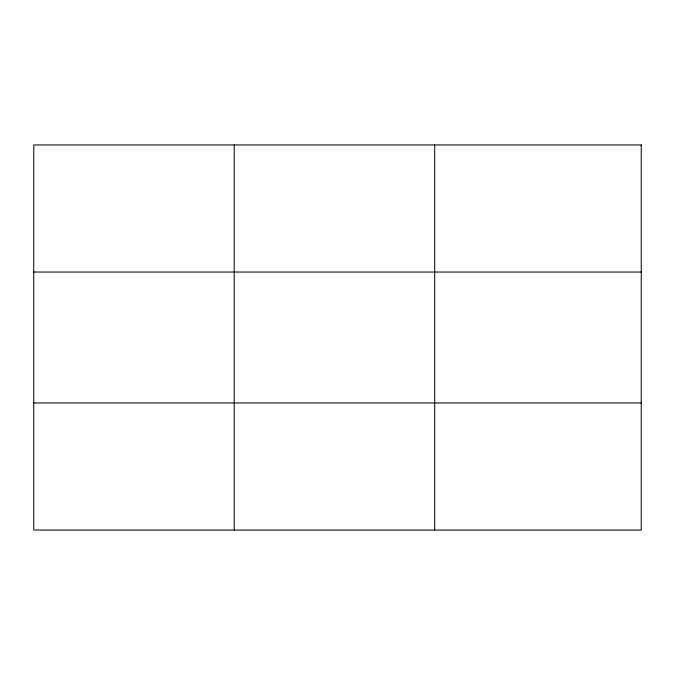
<?xml version="1.0" encoding="UTF-8"?>
<svg xmlns="http://www.w3.org/2000/svg" width="675" height="675" viewBox="0 0 675 675"><rect width="100%" height="100%" fill="white"/><g stroke="black" fill="none" stroke-linecap="round" stroke-linejoin="round"><path stroke-width="1.01" d="M234.225 144.948L234.225 530.052M434.7 144.948L434.7 530.052M33.75 272.033L641.25 272.033M33.75 402.967L641.25 402.967M641.25 144.948L641.25 530.052L33.75 530.052L33.75 144.948L641.25 144.948"/></g></svg>
